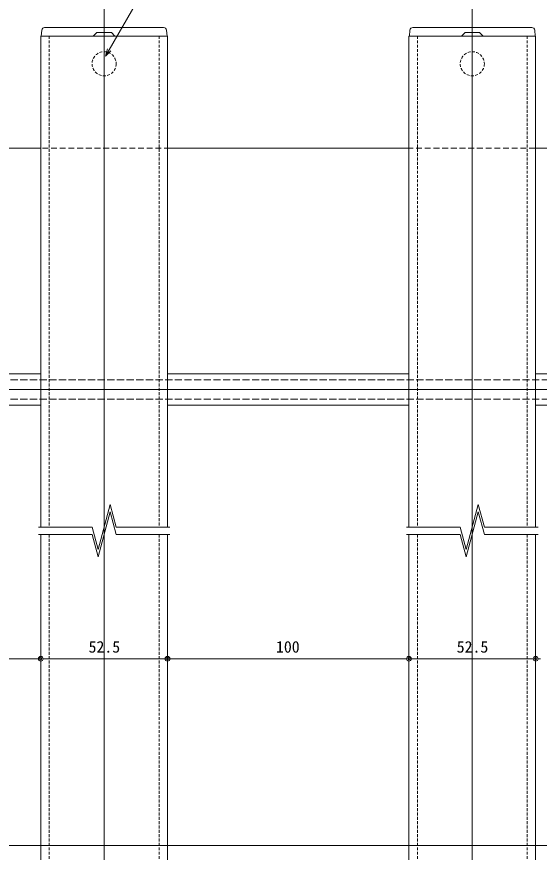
# Model space of a CAD drawing. Units: millimetres on the paper. Extents: x -401 to 401, y -279 to 279.
# Drawn here: x -256.9 to -148.7, y 11.9 to 185.1 of the extents above; entities that cross this region are included whole.
import ezdxf
from ezdxf.enums import TextEntityAlignment as Align

# ---------------------------------------------------------------- set-up
doc = ezdxf.new("R2010")
doc.units = ezdxf.units.MM
for name, pattern in [('DASHED1', [1.8, 1.2, -0.6]), ('DASHED3', [4, 3, -1]), ('LONG_CHAIN', [21, 18, -1, 1, -1])]:
    doc.linetypes.add(name, pattern=pattern)
for name, color, linetype, lineweight in [('0-0_A-C01-補助線(非印刷)', 4, 'Continuous', 9), ('0-4_0-A08-芯_他', 4, 'Continuous', 9), ('0-5_A-E01-仕上太線', 4, 'DASHED1', 9), ('0-8_ｱﾙﾐ', 4, 'DASHED1', 9), ('0-9_A-B05-記号', 2, 'Continuous', 9), ('0-A_A-C06-見え掛り_中線', 6, 'Continuous', 9), ('0-B_A-B03-文字_書込_小', 7, 'Continuous', 9), ('0-C_0', 1, 'Continuous', 9), ('0-E_0-A11-寸法_詳細', 5, 'Continuous', 9), ('1-0_A-C05-見え掛り_細線', 1, 'Continuous', 9), ('1-1_A-D09-金物_鋼材', 4, 'Continuous', 9)]:
    doc.layers.add(name, color=color, linetype=linetype, lineweight=lineweight)
doc.styles.add('ＭＳ ゴシック', font='')
doc.styles.get('ＭＳ ゴシック').set_extended_font_data('MS Gothic')

# ---------------------------------------------------------------- blocks, each defined once
blk = doc.blocks.new('G$C726F75D7')
at = {"layer": '0-4_0-A08-芯_他'}
blk.add_line((-0.001, 615.839), (-0.001, -68.811), dxfattribs=at)
at = {"layer": '0-5_A-E01-仕上太線', "linetype": 'Continuous'}
for p, q in [((-26.251, 481.5), (-26.251, 278)), ((-26.001, 481.5), (25.999, 481.5)), ((26.249, 481.5), (26.249, 278)), ((-26.251, 68.5), (-26.251, 275)), ((26.249, 68.5), (26.249, 275))]:
    blk.add_line(p, q, dxfattribs=at)
at = {"layer": '0-8_ｱﾙﾐ'}
for p, q in [((-22.751, 481.5), (-22.751, 278)), ((22.749, 481.5), (22.75, 278)), ((-22.751, 68.5), (-22.751, 275)), ((22.749, 68.5), (22.75, 275))]:
    blk.add_line(p, q, dxfattribs=at)
blk.add_circle((-0.001, 470), 5, dxfattribs=at)
at = {"layer": '0-9_A-B05-記号'}
for points in [[(27.249, 278), (4.999, 278), (2.499, 287.33), (-2.501, 268.67), (-5.001, 278), (-27.251, 278)], [(27.249, 275), (4.999, 275), (2.499, 284.33), (-2.501, 265.67), (-5.001, 275), (-27.251, 275)]]:
    blk.add_lwpolyline(points, dxfattribs=at)
at = {"layer": '0-A_A-C06-見え掛り_中線'}
for p, q in [((-24.645, 485), (24.644, 485)), ((-26.251, 481.5), (26.249, 481.5)), ((-26.05, 481.5), (-25.84, 483.905)), ((-4.501, 481.5), (-3, 483)), ((-3, 483), (2.999, 483)), ((2.999, 483), (4.5, 481.5)), ((26.049, 481.5), (25.839, 483.905)), ((26.249, 481.5), (26.049, 481.5))]:
    blk.add_line(p, q, dxfattribs=at)
for centre, start, end in [((-24.645, 483.8), 90, 174.99866), ((24.644, 483.8), 5.0013, 90)]:
    blk.add_arc(centre, 1.2, start, end, dxfattribs=at)
blk = doc.blocks.new('_Dot')
at = {"layer": '0-C_0', "color": 7}
blk.add_line((-0.5, 0), (-1, 0), dxfattribs=at)
for radius in [0.5, 0.25]:
    blk.add_circle((0, 0), radius, dxfattribs=at)
blk = doc.blocks.new('G$CC79AE587')
at = {"layer": '0-C_0', "linetype": 'LONG_CHAIN'}
blk.add_line((0, -679.35), (0, 18.656), dxfattribs=at)
at = {"layer": '0-C_0', "color": 7, "linetype": 'DASHED3'}
for p, q in [((-4, 0), (-4, -662.5)), ((4, 0), (4, -662.5))]:
    blk.add_line(p, q, dxfattribs=at)
blk = doc.blocks.new('_Open30')
at = {"layer": '0-C_0', "color": 7}
blk.add_line((0, 0), (-1, 0), dxfattribs=at)
blk.add_lwpolyline([(-1, 0.2679), (0, 0), (-1, -0.2679)], dxfattribs=at)

msp = doc.modelspace()

# ---------------------------------------------------------------- linework, layer by layer
at = {"layer": '0-0_A-C01-補助線(非印刷)'}
msp.add_line((-400.667, 13.333), (400.667, 13.333), dxfattribs=at)
at = {"layer": '0-4_0-A08-芯_他'}
msp.add_line((-357.704, 107.823), (23.187, 107.823), dxfattribs=at)
at = {"layer": '0-5_A-E01-仕上太線'}
msp.add_lwpolyline([(-327.178, 157.823), (2.072, 157.823), (2.072, 190.323), (-327.178, 190.323)], close=True, dxfattribs=at)
at = {"layer": '0-B_A-B03-文字_書込_小'}
msp.add_lwpolyline([(-237.745, 178.218), (-225.399, 199.667), (-157.757, 199.667)], dxfattribs=at)
at = {"layer": '0-E_0-A11-寸法_詳細'}
for p, q in [((-251.928, 56.053), (-251.928, 52.053)), ((-251.928, 56.053), (-251.928, 52.053)), ((-225.678, 56.053), (-225.678, 52.053)), ((-225.678, 56.053), (-225.678, 52.053)), ((-175.678, 56.053), (-175.678, 52.053)), ((-175.678, 56.053), (-175.678, 52.053)), ((-149.428, 56.053), (-149.428, 52.053)), ((-149.428, 56.053), (-149.428, 52.053)), ((-300.928, 52.053), (-252.928, 52.053)), ((-250.928, 52.053), (-226.678, 52.053)), ((-224.678, 52.053), (-176.678, 52.053)), ((-174.678, 52.053), (-150.428, 52.053))]:
    msp.add_line(p, q, dxfattribs=at)
at = {"layer": '1-0_A-C05-見え掛り_細線'}
for p, q in [((-301.928, 157.823), (-251.928, 157.823)), ((-225.678, 157.823), (-175.678, 157.823)), ((-149.428, 157.823), (-99.428, 157.823))]:
    msp.add_line(p, q, dxfattribs=at)
at = {"layer": '1-1_A-D09-金物_鋼材', "color": 1}
for points in [[(-301.928, 111.073), (-251.928, 111.073), (-251.928, 104.573), (-301.928, 104.573)], [(-225.678, 111.073), (-175.678, 111.073), (-175.678, 104.573), (-225.678, 104.573)], [(-149.428, 111.073), (-99.428, 111.073), (-99.428, 104.573), (-149.428, 104.573)]]:
    msp.add_lwpolyline(points, close=True, dxfattribs=at)

# ---------------------------------------------------------------- block references
at = {"layer": '0-5_A-E01-仕上太線', "xscale": 0.5, "yscale": 0.5}
for p in [(-238.803, -59.677), (-162.553, -59.677)]:
    msp.add_blockref('G$C726F75D7', p, dxfattribs=at)
at = {"layer": '0-B_A-B03-文字_書込_小', "xscale": 1.5, "yscale": 1.5, "rotation": 240.07573}
msp.add_blockref('_Open30', (-238.493, 176.918), dxfattribs=at)
at = {"layer": '0-E_0-A11-寸法_詳細'}
for p in [(-251.928, 52.053), (-225.678, 52.053), (-175.678, 52.053), (-149.428, 52.053)]:
    msp.add_blockref('_Dot', p, dxfattribs=at)
at = {"layer": '0-E_0-A11-寸法_詳細', "rotation": 180}
for p in [(-251.928, 52.053), (-225.678, 52.053), (-175.678, 52.053), (-149.428, 52.053)]:
    msp.add_blockref('_Dot', p, dxfattribs=at)
at = {"layer": '1-1_A-D09-金物_鋼材', "xscale": 0.5, "yscale": 0.5, "rotation": 90}
msp.add_blockref('G$CC79AE587', (-328.178, 107.823), dxfattribs=at)

# ---------------------------------------------------------------- texts
at = {"layer": '0-E_0-A11-寸法_詳細', "style": 'ＭＳ ゴシック'}
for s, p in [('52.5', (-242.028, 52.59)), ('100', (-203.211, 52.59)), ('52.5', (-165.778, 52.59))]:
    msp.add_text(s, height=2.405, dxfattribs=at).set_placement(p, align=Align.BOTTOM_LEFT)

doc.saveas('drawing.dxf')
